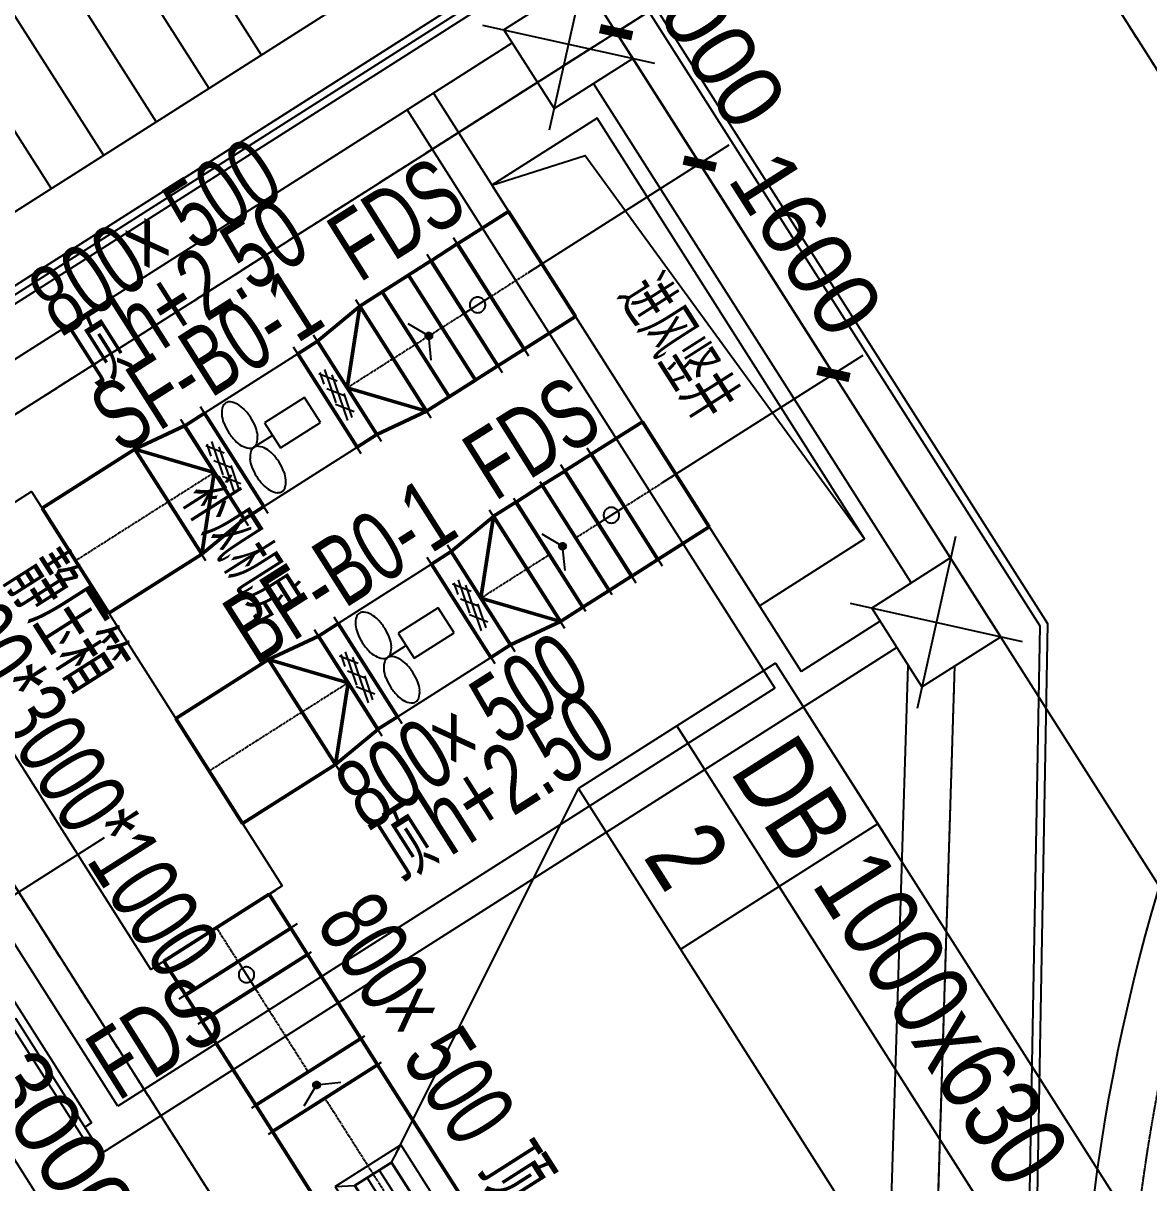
# Model space of a CAD drawing. Extents: x -314896780 to 410892, y -604568922 to 1555970.
# Drawn here: x 97987 to 105214, y 177394 to 184839 of the extents above; entities that cross this region are included whole.
import ezdxf
from ezdxf.xclip import XClip

# ---------------------------------------------------------------- set-up
doc = ezdxf.new("R2010")
doc.units = 0
doc.header["$LTSCALE"] = 10
doc.header["$MEASUREMENT"] = 0
doc.header["$XCLIPFRAME"] = 2
for name, pattern in [('DOTE', [2.42, 2, -0.2, 0.02, -0.2]), ('X-104 B0平面$0$$0$DASH', [0.35, 0.25, -0.1]), ('X-104 B0平面$0$DOTE', [2.42, 2, -0.2, 0.02, -0.2]), ('车库-B0$0$CENTER2', [1.125, 0.75, -0.125, 0.125, -0.125])]:
    doc.linetypes.add(name, pattern=pattern)
for name, color, linetype in [('104-13 B0核心筒$0$02-TEXT_房间', 7, 'Continuous'), ('104-13 B0核心筒$0$02-TEXT_门窗', 151, 'Continuous'), ('104-13 B0核心筒$0$A-C_门', 150, 'Continuous'), ('104-13 B0核心筒$0$A-E_电梯', 171, 'Continuous'), ('104-13 B0核心筒$0$A-TECH_结构', 21, 'Continuous'), ('104-13 B0核心筒$0$A_STR-砌块墙', 121, 'Continuous'), ('104-13 B0核心筒$0$A_STR-砼墙', 51, 'Continuous'), ('104-13 B0核心筒$0$A_STR-砼柱', 51, 'Continuous'), ('A_AXIS-轴线', 36, 'DOTE'), ('X-104 B0平面$0$A-TECH_结构', 21, 'Continuous'), ('X-104 B0平面$0$A_AXIS-轴线', 36, 'X-104 B0平面$0$DOTE'), ('X-104 B0平面$0$A_STR-砼墙', 51, 'Continuous'), ('看线', 241, 'Continuous'), ('车库-B0$0$DUCT-排烟管设备', 7, 'Continuous'), ('车库-B0$0$DUCT-排风标注', 3, 'Continuous'), ('车库-B0$0$DUCT-送风中心线', 5, '车库-B0$0$CENTER2'), ('车库-B0$0$DUCT-送风标注', 3, 'Continuous'), ('车库-B0$0$DUCT-送风法兰', 2, 'Continuous'), ('车库-B0$0$DUCT-送风管设备', 7, 'Continuous'), ('车库-B0$0$DUCT-送风阀门', 7, 'Continuous'), ('车库-B0$0$DUCT-送风风口', 7, 'Continuous'), ('车库-B0$0$H-DIM-设备', 3, 'Continuous'), ('车库-B0$0$TH_DIM', 3, 'Continuous')]:
    doc.layers.add(name, color=color, linetype=linetype)
doc.layers.add('104-13 B0核心筒$0$04-不打印_辅助线', color=165, linetype='Continuous', plot=False)
doc.layers.add('X-104 B0平面$0$04-不打印_面积', color=5, linetype='Continuous', plot=False)
doc.layers.add('车库-B0$0$DUCT-送风管', color=4, linetype='Continuous', lineweight=50)
doc.layers.add('车库-B0$0$DUCT-送风管端线', color=2, linetype='Continuous', lineweight=50)
doc.styles.add('104-13 B0核心筒$0$_TCH_SPACE', font='ros.shx', dxfattribs={"width": 0.75, "height": 5, "bigfont": 'jd.shx'})
doc.styles.add('104-13 B0核心筒$0$_TCH_WINDOW', font='ros.shx', dxfattribs={"width": 0.65, "height": 3.5, "bigfont": 'jd.shx'})
doc.styles.add('车库-B0$0$GB-150', font='ros.shx', dxfattribs={"width": 0.8, "height": 500, "bigfont": 'jd.shx'})
doc.styles.add('车库-B0$0$HZF', font='ROS.shx', dxfattribs={"width": 0.7, "bigfont": 'JD.shx'})
doc.styles.add('车库-B0$0$ROS.JD_T3', font='ROS.shx', dxfattribs={"bigfont": 'JD.shx'})
doc.dimstyles.new('车库-B0$0$_TCH_ARCH&&150', dxfattribs={"dimtxt": 420, "dimasz": 150, "dimexe": 225, "dimexo": 300, "dimgap": 90, "dimtad": 1, "dimdec": 0, "dimzin": 0, "dimdsep": 46, "dimtxsty": '车库-B0$0$ROS.JD_T3', "dimblk": '车库-B0$0$_ArchTick', "dimcen": 0.09, "dimclrt": 7, "dimazin": 2, "dimtfac": 1, "dimtdec": 0, "dimtix": 1, "dimtmove": 2, "dimatfit": 3, "dimfxl": 0, "dimtolj": 1, "dimtzin": 0, "dimarcsym": 0})

# ---------------------------------------------------------------- blocks, each defined once
blk = doc.blocks.new('104 轴线')
for p, q in [((-279783.4, 168880), (-234647.1, 97918.6)), ((-296506.7, 152317.1), (-270771.6, 168686.4)), ((-287377.3, 164049.7), (-242241.1, 93088.3))]:
    blk.add_line(p, q)
blk = doc.blocks.new('104-13 B0核心筒$0$$DorLib2D$00000002')
for p, q in [((-0.5, 0), (-0.5, 0.4875)), ((-0.475, 0.4875), (-0.5, 0.4875)), ((-0.475, 0), (-0.475, 0.4875)), ((0.475, 0), (0.475, 0.4875)), ((0.475, 0.4875), (0.5, 0.4875)), ((0.5, 0), (0.5, 0.4875)), ((-0.5, 0), (-0.475, 0)), ((0.5, 0), (0.475, 0))]:
    blk.add_line(p, q)
at = {"lineweight": 13}
for centre, start, end in [((-0.4875, 0), 0, 88.5307), ((0.4875, 0), 91.4693, 180)]:
    blk.add_arc(centre, 0.4875, start, end, dxfattribs=at)
blk = doc.blocks.new('_FZHK')
blk.add_lwpolyline([(-0.5, -0.5), (0.5, -0.5), (0.5, 0.5), (-0.5, 0.5)], close=True)
blk = doc.blocks.new('104-13 B0核心筒')
at = {"layer": '104-13 B0核心筒$0$04-不打印_辅助线'}
for p, q in [((-500, 14500), (300, 15300)), ((-500, 15300), (300, 14500)), ((3900, 14500), (4700, 15300)), ((3900, 15300), (4700, 14500))]:
    blk.add_line(p, q, dxfattribs=at)
at = {"layer": '104-13 B0核心筒$0$A-E_电梯'}
for p, q in [((-2300, 13200), (-1100, 13200)), ((-2300, 12800), (-1100, 12800)), ((-2300, 12400), (-1100, 12400)), ((-2300, 12000), (-1100, 12000)), ((-2300, 11600), (-1100, 11600))]:
    blk.add_line(p, q, dxfattribs=at)
blk.add_lwpolyline([(-1100, 15600), (-700, 15600), (-700, 9200), (-1100, 9200)], close=True, dxfattribs=at)
at = {"layer": '104-13 B0核心筒$0$A-TECH_结构'}
blk.add_lwpolyline([(400, 14000), (3600, 14000), (3600, 14800), (400, 14800)], close=True, dxfattribs=at)
blk.add_lwpolyline([(400, 14000), (560.6, 14608.1), (3600, 14800)], dxfattribs=at)
at = {"layer": '104-13 B0核心筒$0$A_STR-砌块墙'}
for p, q in [((4100, 14600), (4100, 14000)), ((4300, 14600), (4300, 14000)), ((-300, 14000), (4100, 14000)), ((4300, 14000), (4300, 14000)), ((4300, 14000), (4300, 13800)), ((-300, 13800), (4100, 13800)), ((4100, 13800), (4100, 8800)), ((4300, 13800), (4300, 8800)), ((4300, 13800), (4300, 13800)), ((4100, 8800), (2300, 8800)), ((4300, 8800), (4300, 8800)), ((4300, 8800), (4300, 8600)), ((2300, 8600), (4100, 8600)), ((4100, 8600), (4100, 8550)), ((4300, 8550), (4300, 8600)), ((4300, 8600), (4300, 8600)), ((4100, 8550), (4300, 8550))]:
    blk.add_line(p, q, dxfattribs=at)
at = {"layer": '104-13 B0核心筒$0$A_STR-砼墙'}
for p, q in [((-600, 13900), (-600, 15200)), ((4000, 15200), (200, 15200)), ((3994.8, 14900), (200, 14900)), ((4000, 14896.5), (3994.8, 14900)), ((12755.9, 9300), (4600, 14851)), ((-300, 13900), (-300, 14600)), ((12400, 9179.3), (4435.6, 14600)), ((-600, 9000), (-600, 13900)), ((-300, 9400), (-300, 13900))]:
    blk.add_line(p, q, dxfattribs=at)
at = {"layer": '104-13 B0核心筒$0$04-不打印_辅助线'}
ref = blk.add_blockref('104 轴线', (287655.8, 163436.6), dxfattribs=dict(at, rotation=57.54087654753761))
XClip(ref).set_block_clipping_path([(-308258.2439484803, 159880.9876684749), (-256882.7738956955, 79110.5487782021), (-223300.1845035219, 100471.3503204154), (-274675.6545563068, 181241.7892106881)])
at = {"layer": '104-13 B0核心筒$0$A-C_门'}
ref = blk.add_blockref('104-13 B0核心筒$0$$DorLib2D$00000002', (4200, 7600), dxfattribs=dict(at, xscale=-1900, yscale=-1900, zscale=200, rotation=269.9999999999994))
ref.add_attrib('A', 'M1921', (4817, 7378.2), dxfattribs={"layer": '104-13 B0核心筒$0$02-TEXT_门窗', "height": 297.5, "rotation": 90, "style": '104-13 B0核心筒$0$_TCH_WINDOW', "width": 0.458824})
at = {"layer": '104-13 B0核心筒$0$A_STR-砼柱'}
for p, xscale, yscale, zscale in [((-100, 14900), 599.9999999999854, 599.9999999999854, 599.9999999999854), ((4300, 14900), 599.9999999999709, 599.9999999999709, 599.9999999999709)]:
    blk.add_blockref('_FZHK', p, dxfattribs=dict(at, xscale=xscale, yscale=yscale, zscale=zscale))
at = {"layer": '104-13 B0核心筒$0$02-TEXT_房间', "style": '104-13 B0核心筒$0$_TCH_SPACE', "width": 0.75}
for s, p in [('进风竖井', (1426.6, 14275)), ('补风机房', (1022, 11215.5))]:
    blk.add_text(s, height=347.29, dxfattribs=at).set_placement(p)
blk = doc.blocks.new('X-104 B0平面')
at = {"layer": 'X-104 B0平面$0$04-不打印_面积', "color": 1}
for points in [[(119490.9, 126587.8), (136417, 137354), (137289.7, 143947.4), (121429.1, 152234.7), (117969.6, 150034.2), (104391.1, 171381.7), (104565.6, 180982.7), (101671.4, 185532.8), (87158.5, 176301.6), (99502.5, 156894.8), (100008.8, 157216.8)], [(119506.3, 126656.8), (136370.5, 137383.6), (137235.5, 143919.3), (121431.5, 152177), (117954.2, 149965.2), (104340.9, 171367.6), (104515.3, 180968.6), (101656, 185463.8), (87227.5, 176286.3), (99517.9, 156963.8), (100024.1, 157285.8)]]:
    blk.add_lwpolyline(points, close=True, dxfattribs=at)
at = {"layer": 'X-104 B0平面$0$A-TECH_结构'}
blk.add_lwpolyline([(115022.3, 188183.1, 0.405345), (104932, 173573.6, -0.777608)], format="xyb", dxfattribs=at)
at = {"layer": 'X-104 B0平面$0$A-TECH_结构', "color": 6, "linetype": 'X-104 B0平面$0$$0$DASH'}
blk.add_lwpolyline([(115080.7, 187888.8, 0.405345), (105227.9, 173623.1, 0.405345)], format="xyb", dxfattribs=at)
at = {"layer": 'X-104 B0平面$0$A_AXIS-轴线'}
blk.add_line((103663.8, 170919.1), (103968.3, 180712.5), dxfattribs=at)
at = {"layer": 'X-104 B0平面$0$A_STR-砼墙'}
blk.add_lwpolyline([(166589.5, 176618.7), (129202, 196081.4), (124261.4, 186590.5), (123239.9, 187122.2, 0.468265), (105289.1, 179286.2), (101632.9, 185034.3), (104164.3, 186644.4), (101480.8, 190863.3), (89840.9, 183459.5), (87649.8, 174224.9), (122929.1, 118760.2), (136345.1, 127293.7), (140665.5, 120501.3), (146993.8, 124526.5)], format="xyb", dxfattribs=at)
at = {"rotation": 302.4591234524621}
blk.add_blockref('104-13 B0核心筒', (88968.6, 176623.3), dxfattribs=at)
at = {"layer": 'X-104 B0平面$0$A_AXIS-轴线'}
blk.add_blockref('104 轴线', (381256.4, 21622.8), dxfattribs=at)
blk = doc.blocks.new('车库-B0$0$$轴流风机$00000011')
for p, q in [((-500, 500, 0), (-500, -500, 0)), ((500, 500, 0), (-500, 500, 0)), ((500, -500, 0), (500, 500, 0)), ((-339, 135, 0), (-339, -135, 0)), ((88, 135, 0), (-339, 135, 0)), ((88, -135, 0), (88, 135, 0)), ((88, 0, 0), (288, 0, 0)), ((-339, -135, 0), (88, -135, 0)), ((-500, -500, 0), (500, -500, 0))]:
    blk.add_line(p, q)
for centre, radius, start, end in [((355, 329, 0), 170, 129.1821, 153.0603), ((288, 410, 0), 64.8, 90, 129.1821), ((288, 410, 0), 64.8, 50.8179, 90), ((222, 329, 0), 170, 26.9397, 50.8179), ((633, 238, 0), 465, 168.1126, 180), ((462, 274, 0), 291, 153.0603, 168.1126), ((115, 274, 0), 291, 11.8874, 26.9397), ((-56, 238, 0), 465, 0, 11.8874), ((633, 238, 0), 465, 180, 191.8874), ((-56, 238, 0), 465, 348.1126, 0), ((462, 202, 0), 291, 191.8874, 206.9397), ((115, 202, 0), 291, 333.0603, 348.1126), ((355, 148, 0), 170, 206.9397, 230.8179), ((288, 66, 0), 64.8, 230.8179, 270), ((288, 66, 0), 64.8, 270, 309.1821), ((222, 148, 0), 170, 309.1821, 333.0603), ((462, -202, 0), 291, 153.0603, 168.1126), ((355, -148, 0), 170, 129.1821, 153.0603), ((288, -66, 0), 64.8, 90, 129.1821), ((288, -66, 0), 64.8, 50.8179, 90), ((222, -148, 0), 170, 26.9397, 50.8179), ((115, -202, 0), 291, 11.8874, 26.9397), ((633, -238, 0), 465, 168.1126, 180), ((-56, -238, 0), 465, 0, 11.8874), ((633, -238, 0), 465, 180, 191.8874), ((-56, -238, 0), 465, 348.1126, 0), ((462, -274, 0), 291, 191.8874, 206.9397), ((355, -329, 0), 170, 206.9397, 230.8179), ((222, -329, 0), 170, 309.1821, 333.0603), ((115, -274, 0), 291, 333.0603, 348.1126), ((288, -410, 0), 64.8, 230.8179, 270), ((288, -410, 0), 64.8, 270, 309.1821)]:
    blk.add_arc(centre, radius, start, end)
for p in [(-500, 0, 0), (500, 0, 0)]:
    blk.add_point(p)
blk = doc.blocks.new('车库-B0$0$_ArchTick')
at = {"color": 0, "linetype": 'ByBlock', "const_width": 0.4}
blk.add_lwpolyline([(-0.5, -0.5), (0.5, 0.5)], dxfattribs=at)
blk = doc.blocks.new('*D1455')
at = {"layer": 'Defpoints', "color": 0}
for p in [(100443.9, 183922.4), (102330.6, 183937.4), (100980.6, 183078.7)]:
    blk.add_point(p, dxfattribs=at)
at = {"layer": '车库-B0$0$TH_DIM', "color": 0, "lineweight": -2}
for p, q in [((100697, 184083.4), (101983.8, 184901.9)), ((101794, 184781.2), (102330.6, 183937.4)), ((101233.7, 183239.7), (102520.5, 184058.1))]:
    blk.add_line(p, q, dxfattribs=at)
at = {"layer": '车库-B0$0$TH_DIM', "color": 0, "lineweight": -2, "xscale": 150, "yscale": 150, "zscale": 150}
for p, rotation in [((101794, 184781.2), 122.4591233928016), ((102330.6, 183937.4), 302.4591233928016)]:
    blk.add_blockref('车库-B0$0$_ArchTick', p, dxfattribs=dict(at, rotation=rotation))
at = {"layer": '车库-B0$0$TH_DIM', "color": 7, "insert": (102394.1, 184757.4), "char_height": 420, "attachment_point": 5, "rotation": 302.45912, "style": '车库-B0$0$ROS.JD_T3'}
blk.add_mtext('\\A1;1000', dxfattribs=at)
blk = doc.blocks.new('*D1456')
at = {"layer": 'Defpoints', "color": 0}
for p in [(100980.6, 183078.7), (103189.4, 182587.3), (101839.3, 181728.6)]:
    blk.add_point(p, dxfattribs=at)
at = {"layer": '车库-B0$0$TH_DIM', "color": 0, "lineweight": -2}
for p, q in [((101233.7, 183239.7), (102520.5, 184058.1)), ((102330.6, 183937.4), (103189.4, 182587.3)), ((102092.5, 181889.6), (103379.2, 182708.1))]:
    blk.add_line(p, q, dxfattribs=at)
at = {"layer": '车库-B0$0$TH_DIM', "color": 0, "lineweight": -2, "xscale": 150, "yscale": 150, "zscale": 150}
for p, rotation in [((102330.6, 183937.4), 122.4591233928008), ((103189.4, 182587.3), 302.4591233928007)]:
    blk.add_blockref('车库-B0$0$_ArchTick', p, dxfattribs=dict(at, rotation=rotation))
at = {"layer": '车库-B0$0$TH_DIM', "color": 7, "insert": (103013.1, 183423.4), "char_height": 420, "attachment_point": 5, "rotation": 302.45912, "style": '车库-B0$0$ROS.JD_T3'}
blk.add_mtext('\\A1;1600', dxfattribs=at)
blk = doc.blocks.new('车库-B0$0$$风口$00000108')
for p, q in [((-250, 135), (-190, 75)), ((-250, -135), (-250, 135)), ((250, 135), (200, 75)), ((250, 135), (250, -135)), ((200, 25), (-190, 25)), ((200, -25), (-190, -25)), ((-250, -135), (-190, -75)), ((200, -75), (250, -135)), ((250, -135), (-250, -135))]:
    blk.add_line(p, q)
at = {"linetype": 'Continuous'}
blk.add_line((250, 135), (-250, 135), dxfattribs=at)
at = {"lineweight": 40}
for p, q in [((-190, 75), (200, 75)), ((-190, -75), (-190, 75)), ((200, 75), (200, -75)), ((-190, -75), (200, -75))]:
    blk.add_line(p, q, dxfattribs=at)
blk = doc.blocks.new('*D1469')
at = {"layer": 'Defpoints', "color": 0}
for p in [(97900.8, 181119.7), (98759.5, 179769.7), (97162.1, 178753.6)]:
    blk.add_point(p, dxfattribs=at)
at = {"layer": '车库-B0$0$TH_DIM', "color": 0, "lineweight": -2}
for p, q in [((97647.7, 180958.7), (96113.6, 179982.9)), ((96303.4, 180103.6), (97162.1, 178753.6)), ((98506.4, 179608.7), (96972.3, 178632.9))]:
    blk.add_line(p, q, dxfattribs=at)
at = {"layer": '车库-B0$0$TH_DIM', "color": 0, "lineweight": -2, "xscale": 150, "yscale": 150, "zscale": 150}
for p, rotation in [((96303.4, 180103.6), 122.459123392675), ((97162.1, 178753.6), 302.459123392675)]:
    blk.add_blockref('车库-B0$0$_ArchTick', p, dxfattribs=dict(at, rotation=rotation))
at = {"layer": '车库-B0$0$TH_DIM', "color": 7, "insert": (96985.9, 179589.6), "char_height": 420, "attachment_point": 5, "rotation": 302.45912, "style": '车库-B0$0$ROS.JD_T3'}
blk.add_mtext('\\A1;1600', dxfattribs=at)
blk = doc.blocks.new('*D1470')
at = {"layer": 'Defpoints', "color": 0}
for p in [(98759.5, 179769.7), (100369.5, 177238.5), (98772.1, 176222.5)]:
    blk.add_point(p, dxfattribs=at)
at = {"layer": '车库-B0$0$TH_DIM', "color": 0, "lineweight": -2}
for p, q in [((98506.4, 179608.7), (96972.3, 178632.9)), ((97162.1, 178753.6), (98772.1, 176222.5)), ((100116.4, 177077.5), (98582.3, 176101.7))]:
    blk.add_line(p, q, dxfattribs=at)
at = {"layer": '车库-B0$0$TH_DIM', "color": 0, "lineweight": -2, "xscale": 150, "yscale": 150, "zscale": 150}
for p, rotation in [((97162.1, 178753.6), 122.459123392675), ((98772.1, 176222.5), 302.459123392675)]:
    blk.add_blockref('车库-B0$0$_ArchTick', p, dxfattribs=dict(at, rotation=rotation))
at = {"layer": '车库-B0$0$TH_DIM', "color": 7, "insert": (98220.3, 177649), "char_height": 420, "attachment_point": 5, "rotation": 302.45912, "style": '车库-B0$0$ROS.JD_T3'}
blk.add_mtext('\\A1;3000', dxfattribs=at)
blk = doc.blocks.new('车库-B0')
at = {"layer": '车库-B0$0$DUCT-排烟管设备', "elevation": 5400}
blk.add_lwpolyline([(97196.5, 181295.4), (98040.3, 181832.1), (99650.4, 179300.7), (98806.6, 178764)], close=True, dxfattribs=at)
at = {"layer": '车库-B0$0$DUCT-送风中心线'}
for p, q in [((101318.1, 183293.3), (100989.1, 183084.1)), ((100820, 182976.5), (100362.6, 182685.6)), ((100067.1, 182497.6), (100362.5, 182685.5)), ((99214.3, 181955.1), (98918.9, 181767.3)), ((102176.8, 181943.3), (101847.8, 181734)), ((98918.8, 181767.2), (98322.7, 181388.1)), ((101678.7, 181626.5), (101534.6, 181534.8)), ((101365.5, 181427.2), (101221.4, 181335.6)), ((100925.9, 181147.6), (101221.2, 181335.4)), ((100073, 180605.1), (99777.7, 180417.3)), ((99181.4, 180038), (99777.5, 180417.2)), ((99228.5, 179032.4), (99366.9, 178814.7)), ((99474.5, 178645.7), (99817.4, 178106.6)), ((99924.9, 177937.5), (101435.5, 175562.7))]:
    blk.add_line(p, q, dxfattribs=at)
at = {"layer": '车库-B0$0$DUCT-送风法兰'}
for p, q in [((100747.5, 183463.7), (101230.5, 182704.3)), ((100578.6, 183356.3), (101061.6, 182596.9)), ((100121, 183065.2), (100604.1, 182305.8)), ((99849.7, 182839.3), (100284.4, 182155.9)), ((100157.7, 182075.2), (99723, 182758.7)), ((99123.7, 182377.5), (99558.4, 181694.1)), ((98997, 182296.9), (99431.7, 181613.5)), ((99160.4, 181387.5), (98677.3, 182146.9)), ((101606.2, 182113.7), (102089.2, 181354.3)), ((101437.3, 182006.2), (101920.3, 181246.8)), ((101303.7, 181897.6), (101765.3, 181171.9)), ((101134.8, 181790.1), (101596.3, 181064.5)), ((100979.8, 181715.2), (101462.8, 180955.8)), ((100708.4, 181489.3), (101143.1, 180805.8)), ((101016.4, 180725.2), (100581.7, 181408.7)), ((99982.4, 181027.5), (100417.2, 180344)), ((99855.7, 180946.9), (100290.4, 180263.4)), ((100019.1, 180037.5), (99536.1, 180796.9)), ((98848.8, 178791), (99608.2, 179274)), ((99746.7, 179056.2), (98987.3, 178573.1)), ((99111.6, 178415), (99837.3, 178876.5)), ((99454.6, 177875.8), (100180.2, 178337.3)), ((99562, 177706.8), (100287.7, 178168.4))]:
    blk.add_line(p, q, dxfattribs=at)
at = {"layer": '车库-B0$0$DUCT-送风管'}
for p, q in [((101103.4, 183630.9), (100774.4, 183421.6)), ((101532.8, 182955.8), (101103.4, 183630.9)), ((100605.5, 183314.1), (100774.2, 183421.5)), ((100774.4, 183421.6), (101203.8, 182746.5)), ((100605.3, 183314), (100148, 183023.1)), ((101034.7, 182639), (100605.3, 183314)), ((100292.3, 183114.9), (100461, 183222.2)), ((99876.6, 182797.2), (100147.8, 183023)), ((100067.1, 182497.6), (100147.8, 183023)), ((100148, 183023.1), (100577.3, 182348.1)), ((101203.8, 182746.5), (101532.8, 182955.8)), ((99749.9, 182716.6), (99876.4, 182797.1)), ((101203.6, 182746.4), (101034.8, 182639.1)), ((100577.3, 182348.1), (101034.7, 182639)), ((100890.4, 182547.2), (100721.6, 182439.9)), ((100067.1, 182497.6), (100577.1, 182348)), ((99023.9, 182254.8), (99150.5, 182335.3)), ((100257.7, 182198.1), (100577.1, 182348)), ((99023.7, 182254.7), (98704.3, 182104.8)), ((101962.2, 182280.8), (101633.1, 182071.5)), ((102391.5, 181605.8), (101962.2, 182280.8)), ((100257.5, 182198), (100130.9, 182117.5)), ((98704.1, 182104.7), (98108, 181725.6)), ((99133.4, 181429.7), (98704.1, 182104.7)), ((99214.3, 181955.1), (98704.3, 182104.8)), ((101464.2, 181964.1), (101633, 182071.4)), ((101633.1, 182071.5), (102062.5, 181396.5)), ((99214.3, 181955.1), (99133.6, 181429.8)), ((101464, 181964), (101319.9, 181872.3)), ((101893.4, 181289), (101464, 181964)), ((101151, 181764.8), (101319.7, 181872.2)), ((101319.9, 181872.3), (101749.3, 181197.3)), ((98108, 181725.6), (98537.4, 181050.6)), ((99531.5, 181736.2), (99405, 181655.7)), ((101150.8, 181764.7), (101006.7, 181673.1)), ((101580.2, 181089.7), (101150.8, 181764.7)), ((99404.8, 181655.6), (99133.6, 181429.8)), ((100735.3, 181447.1), (101006.5, 181673)), ((100925.9, 181147.6), (101006.5, 181673)), ((101006.7, 181673.1), (101436, 180998)), ((102062.5, 181396.5), (102391.5, 181605.8)), ((98537.4, 181050.6), (99133.4, 181429.7)), ((100608.6, 181366.5), (100735.2, 181447)), ((102062.3, 181396.4), (101893.6, 181289.1)), ((101749.3, 181197.3), (101893.4, 181289)), ((100925.9, 181147.6), (101435.9, 180997.9)), ((101749.1, 181197.2), (101580.3, 181089.8)), ((101436, 180998), (101580.2, 181089.7)), ((99882.6, 180904.8), (100009.2, 180985.3)), ((101116.4, 180848.1), (101435.9, 180997.9)), ((99882.4, 180904.6), (99563, 180754.8)), ((101116.2, 180848), (100989.7, 180767.4)), ((99562.8, 180754.7), (98966.8, 180375.5)), ((99992.2, 180079.6), (99562.8, 180754.7)), ((100073, 180605.1), (99563, 180754.8)), ((100073, 180605.1), (99992.3, 180079.8)), ((100390.2, 180386.2), (100263.7, 180305.7)), ((98966.8, 180375.5), (99396.1, 179700.5)), ((100263.5, 180305.6), (99992.3, 180079.8)), ((99396.1, 179700.5), (99992.2, 180079.6)), ((99566, 179247.1), (98891, 178817.7)), ((99704.5, 179029.4), (99566, 179247.1)), ((99029.4, 178600.1), (99704.5, 179029.4)), ((99704.6, 179029.3), (99811.9, 178860.5)), ((99812, 178860.3), (99137, 178431)), ((100154.9, 178321.3), (99812, 178860.3)), ((98891, 178817.7), (99029.4, 178600.1)), ((99136.9, 178431.1), (99029.5, 178599.9)), ((99137, 178431), (99479.9, 177891.9)), ((99479.9, 177891.9), (100154.9, 178321.3)), ((100155, 178321.1), (100262.3, 178152.4)), ((100262.4, 178152.2), (99587.4, 177722.9)), ((101773, 175777.4), (100262.4, 178152.2)), ((99587.3, 177723), (99480, 177891.8)), ((99587.4, 177722.9), (101097.9, 175348))]:
    blk.add_line(p, q, dxfattribs=at)
at = {"layer": '车库-B0$0$DUCT-送风管端线'}
for p, q in [((100774.2, 183421.5), (101203.6, 182746.4)), ((100605.5, 183314.1), (101034.8, 182639.1)), ((100461, 183222.2), (100890.4, 182547.2)), ((100292.3, 183114.9), (100721.6, 182439.9)), ((100577.1, 182348), (100147.8, 183023)), ((100257.5, 182198), (99876.4, 182797.1)), ((99876.6, 182797.2), (100257.7, 182198.1)), ((100130.9, 182117.5), (99749.9, 182716.6)), ((99531.5, 181736.2), (99150.5, 182335.3)), ((99404.8, 181655.6), (99023.7, 182254.7)), ((99405, 181655.7), (99023.9, 182254.8)), ((98704.3, 182104.8), (99133.6, 181429.8)), ((101633, 182071.4), (102062.3, 181396.4)), ((101464.2, 181964.1), (101893.6, 181289.1)), ((101319.7, 181872.2), (101749.1, 181197.2)), ((101151, 181764.8), (101580.3, 181089.8)), ((101435.9, 180997.9), (101006.5, 181673)), ((101116.2, 180848), (100735.2, 181447)), ((100735.3, 181447.1), (101116.4, 180848.1)), ((100989.7, 180767.4), (100608.6, 181366.5)), ((100390.2, 180386.2), (100009.2, 180985.3)), ((100263.5, 180305.6), (99882.4, 180904.6)), ((100263.7, 180305.7), (99882.6, 180904.8)), ((99563, 180754.8), (99992.3, 180079.8)), ((99704.6, 179029.3), (99029.5, 178599.9)), ((99811.9, 178860.5), (99136.9, 178431.1)), ((99480, 177891.8), (100155, 178321.1)), ((99587.3, 177723), (100262.3, 178152.4))]:
    blk.add_line(p, q, dxfattribs=at)
at = {"layer": '车库-B0$0$DUCT-送风阀门'}
for p, q in [((100830.7, 182983.3), (100978.4, 183077.2)), ((100870.3, 183066.7), (100866, 183062.1)), ((100875.1, 183070.7), (100870.3, 183066.7)), ((100880.4, 183074.1), (100875.1, 183070.7)), ((100886.1, 183076.7), (100880.4, 183074.1)), ((100892.1, 183078.7), (100886.1, 183076.7)), ((100898.2, 183079.9), (100892.1, 183078.7)), ((100904.5, 183080.3), (100898.2, 183079.9)), ((100910.8, 183079.9), (100904.5, 183080.3)), ((100916.9, 183078.7), (100910.8, 183079.9)), ((100922.9, 183076.8), (100916.9, 183078.7)), ((100928.6, 183074.1), (100922.9, 183076.8)), ((100933.9, 183070.8), (100928.6, 183074.1)), ((100938.7, 183066.8), (100933.9, 183070.8)), ((100943, 183062.2), (100938.7, 183066.8)), ((100855.4, 183039.6), (100854.6, 183033.4)), ((100854.6, 183033.4), (100854.6, 183027.1)), ((100854.6, 183027.1), (100855.4, 183020.9)), ((100857, 183045.7), (100855.4, 183039.6)), ((100855.4, 183020.9), (100857, 183014.8)), ((100859.3, 183051.5), (100857, 183045.7)), ((100857, 183014.8), (100859.3, 183008.9)), ((100862.3, 183057), (100859.3, 183051.5)), ((100859.3, 183008.9), (100862.4, 183003.4)), ((100866, 183062.1), (100862.3, 183057)), ((100862.4, 183003.4), (100866, 182998.4)), ((100866, 182998.4), (100870.4, 182993.8)), ((100870.4, 182993.8), (100875.2, 182989.8)), ((100875.2, 182989.8), (100880.5, 182986.4)), ((100928.7, 182986.5), (100934, 182989.9)), ((100934, 182989.9), (100938.8, 182993.9)), ((100938.8, 182993.9), (100943.1, 182998.4)), ((100946.7, 183057.1), (100943, 183062.2)), ((100943.1, 182998.4), (100946.8, 183003.5)), ((100949.8, 183051.6), (100946.7, 183057.1)), ((100946.8, 183003.5), (100949.8, 183009)), ((100952.1, 183045.8), (100949.8, 183051.6)), ((100949.8, 183009), (100952.1, 183014.9)), ((100953.6, 183039.7), (100952.1, 183045.8)), ((100952.1, 183014.9), (100953.7, 183021)), ((100954.4, 183033.5), (100953.6, 183039.7)), ((100953.7, 183021), (100954.4, 183027.2)), ((100954.4, 183027.2), (100954.4, 183033.5)), ((100880.5, 182986.4), (100886.2, 182983.8)), ((100886.2, 182983.8), (100892.2, 182981.8)), ((100892.2, 182981.8), (100898.3, 182980.7)), ((100898.3, 182980.7), (100904.6, 182980.3)), ((100904.6, 182980.3), (100910.9, 182980.7)), ((100910.9, 182980.7), (100917, 182981.9)), ((100917, 182981.9), (100923, 182983.8)), ((100923, 182983.8), (100928.7, 182986.5)), ((100457.1, 182911.6), (100591.3, 182831)), ((100570.6, 182838.8), (100572.3, 182842.5)), ((100572.3, 182842.5), (100574.8, 182845.8)), ((100574.8, 182845.8), (100577.7, 182848.6)), ((100577.6, 182837.1), (100579, 182839.7)), ((100577.7, 182848.6), (100581.2, 182850.8)), ((100579, 182839.7), (100580.9, 182841.9)), ((100580.9, 182841.9), (100583.3, 182843.7)), ((100581.2, 182850.8), (100585, 182852.3)), ((100583.3, 182843.7), (100585.9, 182845)), ((100583.6, 182838.5), (100585.1, 182839.8)), ((100585, 182852.3), (100589, 182853.1)), ((100585.1, 182839.8), (100586.9, 182840.8)), ((100585.9, 182845), (100588.7, 182845.8)), ((100586.9, 182840.8), (100588.8, 182841.5)), ((100588.7, 182845.8), (100591.7, 182846)), ((100588.8, 182841.5), (100590.9, 182841.8)), ((100589, 182853.1), (100593.1, 182853.1)), ((100590.9, 182841.8), (100592.9, 182841.7)), ((100591.7, 182846), (100594.6, 182845.7)), ((100592.9, 182841.7), (100594.9, 182841.2)), ((100593.1, 182853.1), (100597.1, 182852.4)), ((100594.6, 182845.7), (100597.4, 182844.8)), ((100594.9, 182841.2), (100596.7, 182840.3)), ((100596.7, 182840.3), (100598.4, 182839.1)), ((100597.1, 182852.4), (100600.9, 182851)), ((100597.4, 182844.8), (100599.9, 182843.3)), ((100599.9, 182843.3), (100602.2, 182841.4)), ((100600.9, 182851), (100604.5, 182848.9)), ((100602.2, 182841.4), (100604, 182839.1)), ((100604.5, 182848.9), (100607.5, 182846.2)), ((100607.5, 182846.2), (100610, 182842.9)), ((100610, 182842.9), (100611.9, 182839.3)), ((100569.2, 182830.8), (100569.5, 182834.9)), ((100569.6, 182826.7), (100569.2, 182830.8)), ((100569.5, 182834.9), (100570.6, 182838.8)), ((100570.8, 182822.8), (100569.6, 182826.7)), ((100572.6, 182819.2), (100570.8, 182822.8)), ((100575.1, 182815.9), (100572.6, 182819.2)), ((100578.2, 182813.2), (100575.1, 182815.9)), ((100576.3, 182831.4), (100576.7, 182834.3)), ((100576.5, 182828.5), (100576.3, 182831.4)), ((100577.3, 182825.6), (100576.5, 182828.5)), ((100576.7, 182834.3), (100577.6, 182837.1)), ((100578.7, 182823), (100577.3, 182825.6)), ((100581.7, 182811.1), (100578.2, 182813.2)), ((100580.5, 182820.7), (100578.7, 182823)), ((100582.7, 182818.8), (100580.5, 182820.7)), ((100580.6, 182831.1), (100580.8, 182833.1)), ((100580.8, 182829.1), (100580.6, 182831.1)), ((100580.8, 182833.1), (100581.4, 182835.1)), ((100581.3, 182827.1), (100580.8, 182829.1)), ((100582.3, 182825.3), (100581.3, 182827.1)), ((100581.4, 182835.1), (100582.3, 182836.9)), ((100585.5, 182809.7), (100581.7, 182811.1)), ((100582.3, 182836.9), (100583.6, 182838.5)), ((100583.5, 182823.7), (100582.3, 182825.3)), ((100585.3, 182817.3), (100582.7, 182818.8)), ((100585, 182822.3), (100583.5, 182823.7)), ((100586.8, 182821.3), (100585, 182822.3)), ((100588.1, 182816.4), (100585.3, 182817.3)), ((100589.5, 182809), (100585.5, 182809.7)), ((100588.7, 182820.6), (100586.8, 182821.3)), ((100591, 182816), (100588.1, 182816.4)), ((100590.8, 182820.3), (100588.7, 182820.6)), ((100593.6, 182809), (100589.5, 182809)), ((100592.8, 182820.4), (100590.8, 182820.3)), ((100593.9, 182816.3), (100591, 182816)), ((100607.4, 182675.3), (100591.3, 182831)), ((100594.8, 182820.9), (100592.8, 182820.4)), ((100597.6, 182809.8), (100593.6, 182809)), ((100596.7, 182817.1), (100593.9, 182816.3)), ((100596.6, 182821.7), (100594.8, 182820.9)), ((100598.3, 182822.9), (100596.6, 182821.7)), ((100599.4, 182818.4), (100596.7, 182817.1)), ((100601.4, 182811.3), (100597.6, 182809.8)), ((100599.7, 182824.4), (100598.3, 182822.9)), ((100598.4, 182839.1), (100599.8, 182837.6)), ((100601.7, 182820.2), (100599.4, 182818.4)), ((100600.8, 182826.1), (100599.7, 182824.4)), ((100599.8, 182837.6), (100600.9, 182835.9)), ((100601.6, 182828), (100600.8, 182826.1)), ((100600.9, 182835.9), (100601.6, 182834)), ((100604.9, 182813.5), (100601.4, 182811.3)), ((100601.6, 182834), (100602, 182832)), ((100602, 182830), (100601.6, 182828)), ((100603.6, 182822.4), (100601.7, 182820.2)), ((100602, 182832), (100602, 182830)), ((100605, 182825), (100603.6, 182822.4)), ((100604, 182839.1), (100605.3, 182836.5)), ((100607.9, 182816.3), (100604.9, 182813.5)), ((100606, 182827.8), (100605, 182825)), ((100605.3, 182836.5), (100606.1, 182833.6)), ((100606.3, 182830.7), (100606, 182827.8)), ((100606.1, 182833.6), (100606.3, 182830.7)), ((100610.3, 182819.6), (100607.9, 182816.3)), ((100612.1, 182823.3), (100610.3, 182819.6)), ((100611.9, 182839.3), (100613, 182835.4)), ((100613.1, 182827.2), (100612.1, 182823.3)), ((100613, 182835.4), (100613.5, 182831.3)), ((100613.5, 182831.3), (100613.1, 182827.2)), ((99885.6, 182589.2), (100003.9, 182543)), ((99892.7, 182597.1), (99918.3, 182521.6)), ((99922, 182615.7), (99994.6, 182401.8)), ((99969, 182581.6), (100068.6, 182288.2)), ((99936.7, 182492.8), (100054.9, 182446.6)), ((100045.3, 182461.8), (100097.9, 182306.8)), ((99993.2, 182392.5), (100111.5, 182346.3)), ((99159.7, 182127.5), (99277.9, 182081.2)), ((99166.7, 182135.3), (99192.4, 182059.8)), ((99196, 182153.9), (99268.6, 181940)), ((99243.1, 182119.8), (99342.7, 181826.4)), ((99210.7, 182031), (99329, 181984.8)), ((99319.3, 182000), (99371.9, 181845)), ((99267.2, 181930.8), (99385.5, 181884.6)), ((101689.4, 181633.3), (101837.1, 181727.2)), ((101739.1, 181724), (101733.8, 181720.7)), ((101744.8, 181726.7), (101739.1, 181724)), ((101750.8, 181728.7), (101744.8, 181726.7)), ((101756.9, 181729.8), (101750.8, 181728.7)), ((101763.2, 181730.2), (101756.9, 181729.8)), ((101769.5, 181729.9), (101763.2, 181730.2)), ((101775.6, 181728.7), (101769.5, 181729.9)), ((101781.6, 181726.7), (101775.6, 181728.7)), ((101787.3, 181724.1), (101781.6, 181726.7)), ((101792.6, 181720.7), (101787.3, 181724.1)), ((101714.1, 181689.6), (101713.4, 181683.3)), ((101713.4, 181683.3), (101713.4, 181677)), ((101713.4, 181677), (101714.2, 181670.8)), ((101715.7, 181695.6), (101714.1, 181689.6)), ((101714.2, 181670.8), (101715.7, 181664.7)), ((101718, 181701.5), (101715.7, 181695.6)), ((101715.7, 181664.7), (101718, 181658.9)), ((101721, 181707), (101718, 181701.5)), ((101718, 181658.9), (101721.1, 181653.4)), ((101724.7, 181712.1), (101721, 181707)), ((101721.1, 181653.4), (101724.8, 181648.3)), ((101729, 181716.7), (101724.7, 181712.1)), ((101733.8, 181720.7), (101729, 181716.7)), ((101797.4, 181716.7), (101792.6, 181720.7)), ((101801.7, 181712.2), (101797.4, 181716.7)), ((101805.4, 181707.1), (101801.7, 181712.2)), ((101801.8, 181648.4), (101805.5, 181653.5)), ((101808.5, 181701.6), (101805.4, 181707.1)), ((101805.5, 181653.5), (101808.5, 181659)), ((101810.8, 181695.7), (101808.5, 181701.6)), ((101808.5, 181659), (101810.8, 181664.8)), ((101812.4, 181689.7), (101810.8, 181695.7)), ((101810.8, 181664.8), (101812.4, 181670.9)), ((101813.2, 181683.4), (101812.4, 181689.7)), ((101812.4, 181670.9), (101813.2, 181677.2)), ((101813.2, 181677.2), (101813.2, 181683.4)), ((101724.8, 181648.3), (101729.1, 181643.8)), ((101729.1, 181643.8), (101733.9, 181639.8)), ((101733.9, 181639.8), (101739.2, 181636.4)), ((101739.2, 181636.4), (101744.9, 181633.7)), ((101744.9, 181633.7), (101750.9, 181631.8)), ((101750.9, 181631.8), (101757, 181630.6)), ((101757, 181630.6), (101763.3, 181630.2)), ((101763.3, 181630.2), (101769.6, 181630.6)), ((101769.6, 181630.6), (101775.7, 181631.8)), ((101775.7, 181631.8), (101781.7, 181633.8)), ((101781.7, 181633.8), (101787.4, 181636.4)), ((101787.4, 181636.4), (101792.7, 181639.8)), ((101792.7, 181639.8), (101797.5, 181643.8)), ((101797.5, 181643.8), (101801.8, 181648.4)), ((101315.8, 181561.6), (101450, 181481)), ((101436.5, 181498.5), (101439.9, 181500.7)), ((101439.9, 181500.7), (101443.7, 181502.2)), ((101443.7, 181502.2), (101447.7, 181503)), ((101447.7, 181503), (101451.8, 181503.1)), ((101451.8, 181503.1), (101455.8, 181502.4)), ((101455.8, 181502.4), (101459.7, 181501)), ((101459.7, 181501), (101463.2, 181498.9)), ((101427.9, 181480.7), (101428.2, 181484.8)), ((101428.3, 181476.7), (101427.9, 181480.7)), ((101428.2, 181484.8), (101429.3, 181488.8)), ((101429.5, 181472.8), (101428.3, 181476.7)), ((101429.3, 181488.8), (101431.1, 181492.4)), ((101431.3, 181469.1), (101429.5, 181472.8)), ((101431.1, 181492.4), (101433.5, 181495.7)), ((101433.8, 181465.9), (101431.3, 181469.1)), ((101433.5, 181495.7), (101436.5, 181498.5)), ((101436.9, 181463.2), (101433.8, 181465.9)), ((101435, 181481.3), (101435.4, 181484.3)), ((101435.3, 181478.4), (101435, 181481.3)), ((101436, 181475.6), (101435.3, 181478.4)), ((101435.4, 181484.3), (101436.3, 181487.1)), ((101437.4, 181473), (101436, 181475.6)), ((101436.3, 181487.1), (101437.7, 181489.6)), ((101440.4, 181461.1), (101436.9, 181463.2)), ((101439.2, 181470.6), (101437.4, 181473)), ((101437.7, 181489.6), (101439.7, 181491.9)), ((101441.4, 181468.7), (101439.2, 181470.6)), ((101439.3, 181481.1), (101439.5, 181483.1)), ((101439.5, 181479), (101439.3, 181481.1)), ((101439.5, 181483.1), (101440.1, 181485)), ((101440, 181477.1), (101439.5, 181479)), ((101439.7, 181491.9), (101442, 181493.7)), ((101441, 181475.2), (101440, 181477.1)), ((101440.1, 181485), (101441, 181486.9)), ((101444.2, 181459.6), (101440.4, 181461.1)), ((101441, 181486.9), (101442.3, 181488.4)), ((101442.2, 181473.6), (101441, 181475.2)), ((101444, 181467.3), (101441.4, 181468.7)), ((101442, 181493.7), (101444.6, 181495)), ((101443.8, 181472.3), (101442.2, 181473.6)), ((101442.3, 181488.4), (101443.8, 181489.8)), ((101443.8, 181489.8), (101445.6, 181490.8)), ((101445.5, 181471.3), (101443.8, 181472.3)), ((101446.8, 181466.4), (101444, 181467.3)), ((101448.3, 181458.9), (101444.2, 181459.6)), ((101444.6, 181495), (101447.4, 181495.8)), ((101447.5, 181470.6), (101445.5, 181471.3)), ((101445.6, 181490.8), (101447.5, 181491.4)), ((101449.7, 181466), (101446.8, 181466.4)), ((101447.4, 181495.8), (101450.4, 181496)), ((101447.5, 181491.4), (101449.6, 181491.7)), ((101449.5, 181470.3), (101447.5, 181470.6)), ((101452.3, 181459), (101448.3, 181458.9)), ((101451.5, 181470.4), (101449.5, 181470.3)), ((101449.6, 181491.7), (101451.6, 181491.6)), ((101452.6, 181466.2), (101449.7, 181466)), ((101466.1, 181325.3), (101450, 181481)), ((101450.4, 181496), (101453.3, 181495.7)), ((101453.5, 181470.8), (101451.5, 181470.4)), ((101451.6, 181491.6), (101453.6, 181491.1)), ((101456.4, 181459.8), (101452.3, 181459)), ((101455.5, 181467), (101452.6, 181466.2)), ((101453.3, 181495.7), (101456.1, 181494.7)), ((101455.4, 181471.7), (101453.5, 181470.8)), ((101453.6, 181491.1), (101455.4, 181490.3)), ((101455.4, 181490.3), (101457.1, 181489.1)), ((101457, 181472.9), (101455.4, 181471.7)), ((101458.1, 181468.3), (101455.5, 181467)), ((101456.1, 181494.7), (101458.6, 181493.3)), ((101460.1, 181461.3), (101456.4, 181459.8)), ((101458.4, 181474.3), (101457, 181472.9)), ((101457.1, 181489.1), (101458.5, 181487.6)), ((101460.4, 181470.2), (101458.1, 181468.3)), ((101459.5, 181476), (101458.4, 181474.3)), ((101458.5, 181487.6), (101459.6, 181485.9)), ((101458.6, 181493.3), (101460.9, 181491.4)), ((101460.3, 181477.9), (101459.5, 181476)), ((101459.6, 181485.9), (101460.3, 181484)), ((101463.6, 181463.5), (101460.1, 181461.3)), ((101460.3, 181484), (101460.7, 181482)), ((101460.7, 181479.9), (101460.3, 181477.9)), ((101462.3, 181472.4), (101460.4, 181470.2)), ((101460.7, 181482), (101460.7, 181479.9)), ((101460.9, 181491.4), (101462.7, 181489.1)), ((101463.8, 181475), (101462.3, 181472.4)), ((101462.7, 181489.1), (101464, 181486.4)), ((101463.2, 181498.9), (101466.2, 181496.1)), ((101466.6, 181466.3), (101463.6, 181463.5)), ((101464.7, 181477.7), (101463.8, 181475)), ((101464, 181486.4), (101464.8, 181483.6)), ((101465, 181480.7), (101464.7, 181477.7)), ((101464.8, 181483.6), (101465, 181480.7)), ((101466.2, 181496.1), (101468.7, 181492.9)), ((101469, 181469.6), (101466.6, 181466.3)), ((101468.7, 181492.9), (101470.6, 181489.3)), ((101470.8, 181473.3), (101469, 181469.6)), ((101470.6, 181489.3), (101471.8, 181485.3)), ((101471.9, 181477.2), (101470.8, 181473.3)), ((101471.8, 181485.3), (101472.2, 181481.3)), ((101472.2, 181481.3), (101471.9, 181477.2)), ((100744.4, 181239.2), (100862.6, 181193)), ((100751.4, 181247), (100777.1, 181171.6)), ((100780.7, 181265.6), (100853.3, 181051.7)), ((100827.8, 181231.6), (100927.4, 180938.2)), ((100795.4, 181142.8), (100913.7, 181096.5)), ((100904, 181111.8), (100956.6, 180956.8)), ((100851.9, 181042.5), (100970.2, 180996.3)), ((100018.4, 180777.4), (100136.7, 180731.2)), ((100025.5, 180785.2), (100051.1, 180709.8)), ((100054.7, 180803.8), (100127.3, 180590)), ((100101.8, 180769.8), (100201.4, 180476.4)), ((100069.4, 180681), (100187.7, 180634.8)), ((100178, 180650), (100230.6, 180495)), ((100125.9, 180580.7), (100244.2, 180534.5)), ((99374.2, 178748.6), (99372.3, 178742.6)), ((99373.8, 178804), (99467.7, 178656.4)), ((99376.9, 178754.2), (99374.2, 178748.6)), ((99380.2, 178759.5), (99376.9, 178754.2)), ((99384.2, 178764.4), (99380.2, 178759.5)), ((99388.8, 178768.7), (99384.2, 178764.4)), ((99393.9, 178772.4), (99388.8, 178768.7)), ((99399.4, 178775.4), (99393.9, 178772.4)), ((99405.2, 178777.7), (99399.4, 178775.4)), ((99411.3, 178779.3), (99405.2, 178777.7)), ((99417.5, 178780.1), (99411.3, 178779.3)), ((99423.8, 178780.1), (99417.5, 178780.1)), ((99430, 178779.3), (99423.8, 178780.1)), ((99436.1, 178777.8), (99430, 178779.3)), ((99442, 178775.5), (99436.1, 178777.8)), ((99447.5, 178772.4), (99442, 178775.5)), ((99452.6, 178768.8), (99447.5, 178772.4)), ((99457.1, 178764.5), (99452.6, 178768.8)), ((99461.1, 178759.6), (99457.1, 178764.5)), ((99464.5, 178754.3), (99461.1, 178759.6)), ((99467.2, 178748.7), (99464.5, 178754.3)), ((99469.1, 178742.7), (99467.2, 178748.7)), ((99371.1, 178736.4), (99370.7, 178730.1)), ((99370.7, 178730.1), (99371.1, 178723.9)), ((99372.3, 178742.6), (99371.1, 178736.4)), ((99371.1, 178723.9), (99372.3, 178717.7)), ((99372.3, 178717.7), (99374.3, 178711.7)), ((99374.3, 178711.7), (99376.9, 178706.1)), ((99376.9, 178706.1), (99380.3, 178700.8)), ((99380.3, 178700.8), (99384.3, 178695.9)), ((99384.3, 178695.9), (99388.9, 178691.6)), ((99388.9, 178691.6), (99394, 178688)), ((99394, 178688), (99399.5, 178684.9)), ((99399.5, 178684.9), (99405.3, 178682.6)), ((99405.3, 178682.6), (99411.4, 178681.1)), ((99411.4, 178681.1), (99417.6, 178680.3)), ((99417.6, 178680.3), (99423.9, 178680.3)), ((99423.9, 178680.3), (99430.1, 178681.1)), ((99430.1, 178681.1), (99436.2, 178682.7)), ((99436.2, 178682.7), (99442.1, 178685)), ((99442.1, 178685), (99447.6, 178688)), ((99447.6, 178688), (99452.6, 178691.7)), ((99452.6, 178691.7), (99457.2, 178696)), ((99457.2, 178696), (99461.2, 178700.9)), ((99461.2, 178700.9), (99464.6, 178706.2)), ((99464.6, 178706.2), (99467.2, 178711.8)), ((99467.2, 178711.8), (99469.2, 178717.8)), ((99470.3, 178736.5), (99469.1, 178742.7)), ((99469.2, 178717.8), (99470.3, 178724)), ((99470.7, 178730.3), (99470.3, 178736.5)), ((99470.3, 178724), (99470.7, 178730.3)), ((99790.6, 177887.9), (99871.1, 178022.1)), ((99849.1, 178023.9), (99849.8, 178027.9)), ((99849.1, 178019.8), (99849.1, 178023.9)), ((99849.9, 178015.8), (99849.1, 178019.8)), ((99849.8, 178027.9), (99851.2, 178031.7)), ((99851.4, 178012), (99849.9, 178015.8)), ((99851.2, 178031.7), (99853.3, 178035.2)), ((99853.6, 178008.5), (99851.4, 178012)), ((99853.3, 178035.2), (99856, 178038.3)), ((99856.4, 178005.5), (99853.6, 178008.5)), ((99856, 178038.3), (99859.2, 178040.8)), ((99856.1, 178021.4), (99856.3, 178024.3)), ((99856.5, 178018.6), (99856.1, 178021.4)), ((99856.3, 178024.3), (99857, 178027.1)), ((99859.7, 178003.1), (99856.4, 178005.5)), ((99857.5, 178015.9), (99856.5, 178018.6)), ((99857, 178027.1), (99858.2, 178029.6)), ((99858.9, 178013.4), (99857.5, 178015.9)), ((99858.2, 178029.6), (99859.8, 178032)), ((99860.7, 178011.3), (99858.9, 178013.4)), ((99859.2, 178040.8), (99862.9, 178042.6)), ((99863.4, 178001.3), (99859.7, 178003.1)), ((99859.8, 178032), (99861.9, 178033.9)), ((99860.4, 178021.6), (99860.5, 178023.7)), ((99860.7, 178019.6), (99860.4, 178021.6)), ((99860.5, 178023.7), (99861, 178025.6)), ((99861.4, 178017.7), (99860.7, 178019.6)), ((99863, 178009.5), (99860.7, 178011.3)), ((99861, 178025.6), (99861.9, 178027.5)), ((99862.4, 178015.9), (99861.4, 178017.7)), ((99861.9, 178033.9), (99864.3, 178035.4)), ((99861.9, 178027.5), (99863.1, 178029.1)), ((99863.7, 178014.3), (99862.4, 178015.9)), ((99862.9, 178042.6), (99866.8, 178043.8)), ((99865.5, 178008.2), (99863, 178009.5)), ((99863.1, 178029.1), (99864.5, 178030.5)), ((99867.3, 178000.3), (99863.4, 178001.3)), ((99865.3, 178013.1), (99863.7, 178014.3)), ((99864.3, 178035.4), (99867, 178036.5)), ((99864.5, 178030.5), (99866.3, 178031.6)), ((99867.1, 178012.1), (99865.3, 178013.1)), ((99868.2, 178007.4), (99865.5, 178008.2)), ((99866.3, 178031.6), (99868.2, 178032.4)), ((99866.8, 178043.8), (99870.9, 178044.2)), ((99867, 178036.5), (99869.8, 178037)), ((99869.1, 178011.6), (99867.1, 178012.1)), ((99868.2, 178032.4), (99870.2, 178032.8)), ((99871.1, 178007.1), (99868.2, 178007.4)), ((99871.1, 178011.3), (99869.1, 178011.6)), ((99869.8, 178037), (99872.6, 178037)), ((99870.2, 178032.8), (99872.2, 178032.8)), ((99870.9, 178044.2), (99874.9, 178043.9)), ((100026.8, 178038.2), (99871.1, 178022.1)), ((99873.1, 178011.5), (99871.1, 178011.3)), ((99873.9, 178007.3), (99871.1, 178007.1)), ((99872.2, 178032.8), (99874.2, 178032.4)), ((99872.6, 178037), (99875.4, 178036.5)), ((99875.1, 178012.1), (99873.1, 178011.5)), ((99876.7, 178008.1), (99873.9, 178007.3)), ((99874.2, 178032.4), (99876.1, 178031.6)), ((99874.9, 178043.9), (99878.9, 178042.8)), ((99876.9, 178013), (99875.1, 178012.1)), ((99875.4, 178036.5), (99878.1, 178035.4)), ((99879.4, 178001.5), (99875.5, 178000.3)), ((99876.1, 178031.6), (99877.8, 178030.5)), ((99879.2, 178009.4), (99876.7, 178008.1)), ((99878.5, 178014.3), (99876.9, 178013)), ((99877.8, 178030.5), (99879.3, 178029.1)), ((99878.1, 178035.4), (99880.5, 178033.8)), ((99879.9, 178015.8), (99878.5, 178014.3)), ((99878.9, 178042.8), (99882.6, 178041.1)), ((99881.4, 178011.2), (99879.2, 178009.4)), ((99879.3, 178029.1), (99880.5, 178027.4)), ((99883, 178003.4), (99879.4, 178001.5)), ((99880.9, 178017.6), (99879.9, 178015.8)), ((99880.5, 178033.8), (99882.5, 178031.9)), ((99880.5, 178027.4), (99881.3, 178025.5)), ((99881.6, 178019.5), (99880.9, 178017.6)), ((99881.3, 178025.5), (99881.8, 178023.6)), ((99883.3, 178013.3), (99881.4, 178011.2)), ((99881.9, 178021.5), (99881.6, 178019.5)), ((99881.8, 178023.6), (99881.9, 178021.5)), ((99882.5, 178031.9), (99884.2, 178029.5)), ((99882.6, 178041.1), (99885.9, 178038.6)), ((99886.3, 178005.9), (99883, 178003.4)), ((99884.8, 178015.8), (99883.3, 178013.3)), ((99884.2, 178029.5), (99885.3, 178026.9)), ((99885.7, 178018.5), (99884.8, 178015.8)), ((99885.3, 178026.9), (99886, 178024.1)), ((99886.1, 178021.3), (99885.7, 178018.5)), ((99885.9, 178038.6), (99888.7, 178035.6)), ((99886, 178024.1), (99886.1, 178021.3)), ((99889, 178008.9), (99886.3, 178005.9)), ((99888.7, 178035.6), (99890.9, 178032.2)), ((99891.1, 178012.4), (99889, 178008.9)), ((99890.9, 178032.2), (99892.4, 178028.4)), ((99892.5, 178016.3), (99891.1, 178012.4)), ((99892.4, 178028.4), (99893.2, 178024.4)), ((99893.2, 178020.3), (99892.5, 178016.3)), ((99893.2, 178024.4), (99893.2, 178020.3)), ((99871.4, 177999.9), (99867.3, 178000.3)), ((99875.5, 178000.3), (99871.4, 177999.9))]:
    blk.add_line(p, q, dxfattribs=at)
at = {"layer": '车库-B0$0$H-DIM-设备'}
for p, q in [((102817.3, 180730.8, 2700), (101551.6, 179925.8, 2700)), ((102817.3, 180730.8, 2700), (103541.8, 179591.7, 2700)), ((102817.3, 180730.8, 2700), (105004.4, 177292.3, 2700)), ((102909, 179189.2, 2700), (102184.4, 180328.3, 2700)), ((102184.4, 180328.3, 2700), (104371.6, 176889.7, 2700)), ((100381.4, 177582.1, -100), (101551.6, 179925.8, -2700)), ((102276.2, 178786.7, 2700), (101551.6, 179925.8, 2700)), ((103474, 179698.4, 2700), (102841.1, 179295.9, 2700)), ((102841.1, 179295.9, 2700), (102208.3, 178893.4, 2700)), ((104371.6, 176889.7, 2700), (102909, 179189.2, 2700)), ((103738.8, 176487.2, 2700), (102276.2, 178786.7, 2700))]:
    blk.add_line(p, q, dxfattribs=at)
at = {"layer": '车库-B0$0$DUCT-送风管设备', "xscale": 0.71, "yscale": 0.71, "zscale": 710, "rotation": 212.4591233928967}
for p in [(99640.7, 182226.4, 2700), (100499.4, 180876.4, 2700)]:
    blk.add_blockref('车库-B0$0$$轴流风机$00000011', p, dxfattribs=at)
at = {"layer": '车库-B0$0$DUCT-送风风口', "xscale": 1.26, "yscale": 1.851851851851852, "rotation": 122.4591233926709}
blk.add_blockref('车库-B0$0$$风口$00000108', (100369.5, 177238.5, 2600), dxfattribs=at)
at = {"layer": '车库-B0$0$DUCT-排风标注', "style": '车库-B0$0$HZF', "width": 0.7}
for s, height, p in [('1000*3000*1000', 450, (97206, 181322.5, 2700)), ('静压箱', 446.51, (97838.6, 181258.6, 2700))]:
    blk.add_text(s, height=height, rotation=302.45912, dxfattribs=at).set_placement(p)
at = {"layer": '车库-B0$0$DUCT-送风标注', "style": '车库-B0$0$HZF', "width": 0.7}
for s, height, rotation, p in [('500', 450, 32.45912, (99090.3, 183367.3, 2700)), ('FDS', 450, 32.17788, (100144.7, 183168.6)), ('h+2.50', 450, 32.45912, (98757, 182660.3, 2700)), ('×', 446.5, 32.45912, (98795.7, 183179.9, 2700)), ('800', 450, 32.45912, (98226.1, 182817.6, 2700)), ('SF-B0-1', 450, 32.45912, (98618.8, 182064, 2700)), ('顶', 446.5, 32.45912, (98462.3, 182472.9, 2700)), ('FDS', 450, 32.17788, (101014, 181765.3)), ('BF-B0-1', 450, 32.45912, (99477.5, 180714, 2700)), ('500', 450, 32.45912, (101058.9, 180192.7, 2700)), ('h+2.50', 450, 32.45912, (100725.6, 179485.8, 2700)), ('×', 446.5, 32.45912, (100764.3, 180005.3, 2700)), ('800', 450, 32.45912, (100194.8, 179643, 2700)), ('顶', 446.5, 32.45912, (100431, 179298.4, 2700)), ('800', 450, 302.45912, (99861.7, 179058.8, -2700)), ('FDS', 450, 32.17788, (98596.4, 177915, 2700)), ('×', 446.5, 302.45912, (100224, 178489.2, -2700)), ('500', 450, 302.45912, (100411.4, 178194.6, -2700)), ('顶', 446.5, 302.45912, (100876.4, 177456.7, -2700))]:
    blk.add_text(s, height=height, rotation=rotation, dxfattribs=at).set_placement(p)
at = {"layer": '车库-B0$0$H-DIM-设备', "style": '车库-B0$0$GB-150', "width": 0.8}
for s, p in [('DB', (102518.5, 180036.5, 2700)), ('2', (101961.8, 179489.5, 2700)), ('1000x630', (103043, 179310.9, 2700))]:
    blk.add_text(s, height=500, rotation=302.45912, dxfattribs=at).set_placement(p)
at = {"layer": '车库-B0$0$TH_DIM'}
dim = blk.add_linear_dim(base=(102330.6, 183937.4), p1=(100443.9, 183922.4), p2=(100980.6, 183078.7), angle=302.45912, text='1000', dimstyle='车库-B0$0$_TCH_ARCH&&150', dxfattribs=at)
dim.commit()
dim.dimension.update_dxf_attribs({"geometry": '*D1455', "text_midpoint": (102394.1, 184757.4), "dimtype": 161})
for p1, p2, distance, text, picture, middle in [((100980.6, 183078.7), (101839.3, 181728.6), 1600, '1600', '*D1456', (103013.1, 183423.4)), ((97900.8, 181119.7), (98759.5, 179769.7), -1893.2, '1600', '*D1469', (96985.9, 179589.6)), ((98759.5, 179769.7), (100369.5, 177238.5), -1893.2, '3000', '*D1470', (98220.3, 177649))]:
    dim = blk.add_aligned_dim(p1=p1, p2=p2, distance=distance, text=text, dimstyle='车库-B0$0$_TCH_ARCH&&150', dxfattribs=at)
    dim.commit()
    dim.dimension.update_dxf_attribs({"geometry": picture, "text_midpoint": middle})

msp = doc.modelspace()

# ---------------------------------------------------------------- block references
at = {"layer": 'A_AXIS-轴线'}
msp.add_blockref('104 轴线', (381256.4, 21622.8), dxfattribs=at)
at = {"layer": '看线'}
for name in ['车库-B0', 'X-104 B0平面']:
    msp.add_blockref(name, (0, 0), dxfattribs=at)

doc.saveas('drawing.dxf')
